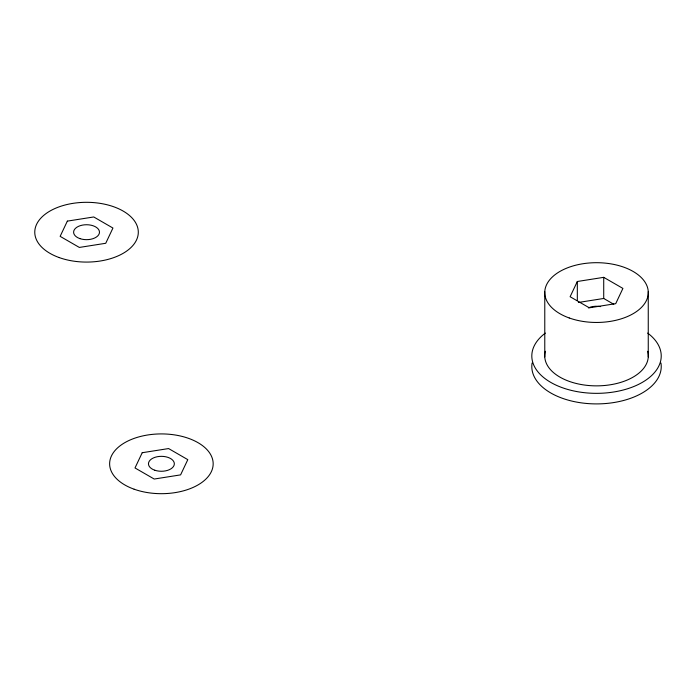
<?xml version="1.0" encoding="UTF-8"?>
<svg xmlns="http://www.w3.org/2000/svg" width="696" height="696" viewBox="0 0 696 696"><rect width="100%" height="100%" fill="white"/><g stroke="black" fill="none" stroke-linecap="round" stroke-linejoin="round"><path stroke-width="1.04" d="M577.323 281.497L570.12 296.731L589.321 307.815L615.716 303.656L622.911 288.422L603.719 277.339L577.323 281.497L577.323 300.515M578.376 302.464L603.719 298.471L613.768 304.274M648.254 291.633L648.254 356.918M603.719 277.339L603.719 298.471M544.777 291.633L544.777 356.918M660.948 363.025A64.711 37.367 0 0 1 596.515 403.906A64.711 37.367 0 0 1 532.092 363.025M647.654 333.079A64.711 37.367 0 0 1 640.32 383.479A64.711 37.367 0 0 1 552.711 383.479A64.711 37.367 0 0 1 545.386 333.079M588.364 307.902A12.946 7.473 0 0 1 600.639 306.623M647.645 351.297A51.765 29.885 0 0 1 596.515 385.862A51.765 29.885 0 0 1 545.386 351.297M67.347 221.119L60.143 236.353L79.344 247.437L105.74 243.278L112.935 228.044L93.742 216.961L67.347 221.119M142.21 452.722L135.007 467.956L154.208 479.039L180.595 474.881L187.798 459.647L168.597 448.563L142.21 452.722M79.962 238.632A12.946 7.473 0 0 0 99.484 232.273A12.946 7.473 0 0 0 80.179 225.695A12.946 7.473 0 0 0 79.962 238.632M59.264 257.598A51.765 29.885 0 0 0 138.278 233.134A51.765 29.885 0 0 0 62.074 205.859A51.765 29.885 0 0 0 59.264 257.598M134.119 489.201A51.765 29.885 0 0 0 213.141 464.737A51.765 29.885 0 0 0 136.938 437.462A51.765 29.885 0 0 0 134.119 489.201M154.825 470.235A12.946 7.473 0 0 0 174.339 463.875A12.946 7.473 0 0 0 155.043 457.298A12.946 7.473 0 0 0 154.825 470.235M569.241 317.976A51.765 29.885 0 0 0 648.254 293.512A51.765 29.885 0 0 0 572.06 266.237A51.765 29.885 0 0 0 569.241 317.976"/></g></svg>
